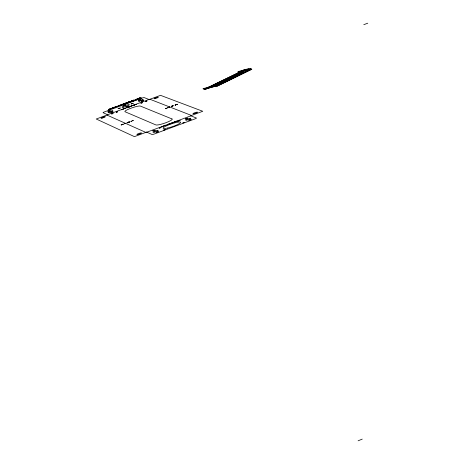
<?xml version="1.0" encoding="UTF-8"?>
<svg xmlns="http://www.w3.org/2000/svg" width="464" height="464" viewBox="0 0 464 464"><rect width="100%" height="100%" fill="white"/><g stroke="black" fill="none" stroke-linecap="round" stroke-linejoin="round"><path stroke-width="0.7" d="M243.275 71.972L243.768 71.636L215.864 85.306M205.842 88.955C207.251 88.079 204.456 89.436 206.225 88.769M172.857 122.606L174.603 122.218L173.901 122.223M135.14 99.76L135.424 99.65M249.017 69.055L247.875 69.235M173.716 122.293L173.037 122.542M239.598 71.578L240.764 71.381M212.408 86.542L211.764 86.617L240.236 72.662A4.704 0.702 -18.4 0 1 241.605 72.158L243.699 71.63M132.025 105.769L133.644 105.398L133.006 105.409M132.826 105.473L132.194 105.705M237.98 71.694L239.424 72.169L250.792 68.945L251.778 69.235L217.268 86.13L216.323 85.973L251.065 69.026M239.604 72.146L204.456 89.285M119.242 105.612L118.181 105.902L119.242 105.589M167.44 124.799L167.939 124.648L167.533 124.775M128.65 107.114L129.415 106.882L128.656 107.114M171.297 106.523L171.593 106.384M127.339 122.78L127.049 122.873L127.345 122.728M126.945 122.908L127.24 122.827M127.217 107.706L126.887 107.851L127.287 107.7M205.79 88.462L204.641 88.641M205.72 88.897L206.225 88.607M112.851 107.857C115.217 106.946 112.027 108.373 113.587 107.613M239.378 72.222L204.438 89.274M137.982 98.612C136.967 99.296 139.925 98.02 137.419 98.82M251.778 69.235L250.763 69.026L216.062 86.031L207.396 88.467M242.684 71.166L242.353 71.201L242.649 71.096M245.92 69.461L246.251 69.42M241.297 70.806L241.373 70.714M128.853 122.032C130.958 121.696 127.397 122.525 129.056 122.038M239.082 72.332L239.998 72.535L239.296 72.32M242.904 70.429L242.324 70.789L242.858 70.841A4.565 0.679 -18.4 0 0 243.809 70.702L246.28 69.884L245.746 69.791A4.576 0.679 -18.4 0 0 244.801 69.936L244.522 69.994M250.792 68.945L248.959 68.544L238.154 71.618L239.627 72.082M209.131 86.965L203.215 88.665L204.601 89.175M239.302 72.303L250.728 69.101M203.273 88.624L203.023 88.792L205.129 89.523L239.998 72.535M217.007 86.2L251.523 69.304M128.644 102.034L129.189 101.848L128.11 102.196L129.27 101.906L128.708 102.092M246.094 70.035L246.477 69.751L245.937 69.699A4.576 0.679 -18.4 0 0 244.986 69.844L243.409 70.284M161.965 126.788C162.197 126.852 162.603 126.637 161.774 126.713C161.153 127.235 162.615 126.341 161.75 126.852M173.281 105.699C172.504 105.809 173.403 105.937 173.495 105.635M242.515 70.603L243.113 70.348M121.858 109.713C121.139 109.666 122.281 109.55 121.684 109.771M131.596 121.116L130.796 121.458L131.701 121.162M175.804 104.789L175.015 105.125L175.92 104.829M131.242 121.249L131.353 121.295M175.456 104.916L175.195 105.055L175.572 104.957M133.719 100.172L134.276 100.149L133.487 100.224L133.777 100.108M358.104 440.8L362.251 439.118M215.638 85.451L215.319 85.579A4.744 0.713 -18.5 0 1 213.927 86.089L212.593 86.455M250.276 69.536L249.533 69.896L249.922 69.873M218.092 85.289L217.326 85.689L217.715 85.637M238.56 72.831L237.759 73.196L238.142 73.173M176.569 121.232L176.053 121.498L177.405 121.179L177.068 121.046M126.022 102.996C127.136 102.677 125.46 103.414 126.237 103.008M135.511 104.487L135.024 104.736L136.277 104.429L135.987 104.313M212.877 86.379L216.363 85.08M134.722 100.189L135.291 100.201L134.809 100.23M214.89 85.701L213.115 85.852M109.255 109.127L108.605 109.44L110.078 109.081L108.912 109.318L109.649 109.133M109.452 109.208L109.127 109.365L109.55 109.231M146.839 132.176L190.861 115.855M164.766 125.611L166.095 125.373L165.77 125.239M363.793 24.662L367.766 23.2M168.652 107.3L169.615 107.08M125.355 123.43L124.503 123.789L125.065 123.644M119.538 105.531L119.909 105.461L119.306 105.432L119.625 105.566M139.351 98.675L139.67 98.583M107.573 114.701L148.961 99.47M125.315 108.338L124.201 108.651M130.651 106.273L131.793 106.082L131.503 105.96M169.372 107.143L168.96 107.341L169.337 107.294M125.112 123.494L124.172 123.731L125.454 123.476M126.863 102.648L126.573 102.764L127.356 102.695L126.805 102.712M121.33 104.684L121.034 104.8L121.817 104.731L121.301 104.742M176.888 121.342L176.274 121.469L177.178 121.232M165.474 125.605L164.534 125.692M242.921 70.441L243.345 70.273M125.025 108.547L124.694 108.634L125.187 108.286M243.159 70.36L244.429 69.965M247.538 69.803L247.26 69.855M118.593 105.763C119.509 105.374 118.187 106.041 118.848 105.722M116.858 106.401C118.105 105.96 116.215 106.83 117.114 106.36M171.315 106.552L171.535 106.418M207.53 88.404L216.299 85.968M205.714 88.937L206.138 88.821M241.077 70.83L241.402 70.777M212.663 86.478L212.129 86.571M124.509 108.599L125.645 108.344L125.361 108.222M168.745 107.335L169.72 107.12M213.742 86.107L213.231 86.223L214.084 85.991M171.396 123.151L172.637 122.948L172.306 122.815M134.218 100.456L133.487 100.694L134.548 100.369L133.487 100.694L134.264 100.485L133.87 100.63M133.064 100.879L132.333 101.123L133.394 100.792L132.391 101.152L133.11 100.908L132.675 101.053M131.938 100.868C130.164 101.558 133.673 100.276 131.202 101.111L131.979 100.897L131.544 101.042M114.741 107.19C112.996 107.88 116.394 106.621 114.005 107.433L114.782 107.219L114.347 107.364M113.193 107.787L113.622 107.648L112.839 107.955M149.913 99.25L191.487 115.466M135.511 99.69L135.204 99.783M130.697 106.308L130.471 106.343M171.454 123.186L171.204 123.221M165.584 125.303L165.874 125.431M123.146 109.04L123.679 109.011L122.983 109.098M163.415 126.109L164.001 126.086L163.241 126.173M106.952 115.06L145.818 132.402M129.375 101.784L130.558 101.477L129.375 101.784M130.964 101.575L130.024 101.964L130.964 101.575M133.168 100.45L132.333 100.642L133.638 100.415L133.168 100.45M133.603 105.241L134.856 104.835L133.603 105.241M176.424 104.47L177.492 104.278L176.424 104.47M120.71 105.026L119.88 105.224L121.179 104.997L120.71 105.026M115.971 106.772L115.142 106.964L116.441 106.737L115.971 106.772M121.168 124.88L122.107 124.607L121.168 124.88M135.668 99.905L136.671 99.679L135.355 100.009L136.584 99.592L135.668 99.905M128.29 102.614L129.311 102.3L128.337 102.567M166.385 108.251L165.451 108.564L166.385 108.251M132.228 120.797L133.284 120.611L132.228 120.797M140.267 98.153L139.693 98.362L141.456 97.968L140.267 98.153M135.598 99.499L136.735 99.145L135.598 99.499M123.726 103.861L124.862 103.507L123.726 103.861M175.688 121.684L174.551 122.107L175.688 121.684M169.395 124.021L169.923 123.871L169.395 124.021M165.636 108.454L166.147 108.303L165.636 108.454M134.676 104.905L133.783 105.235L134.676 104.905M121.359 124.81L121.87 124.659L121.359 124.81M128.882 122.113L129.392 121.962L128.888 122.084M142.332 102.718L140.923 103.194L142.332 102.718M121.475 109.684L121.974 109.545L121.475 109.684M128.76 107.085L129.247 106.94L128.76 107.085M170.097 123.801L169.087 124.062L170.097 123.801M125.564 103.165L126.562 102.817L125.593 103.147M116.447 106.517L117.444 106.169L116.447 106.517M127.472 102.567L128.145 102.37L127.472 102.567M137.651 99.168L138.156 99.047L137.675 99.157M191.133 119.544L188.825 120.292L191.133 119.544M187.578 118.134L185.31 118.923L187.578 118.134M184.695 122.345L182.932 122.919L184.695 122.345M180.09 120.483L178.362 121.081L180.09 120.483M165.422 129.502L163.653 130.071L165.422 129.502M158.421 131.689L156.107 132.437L158.421 131.689M159.227 128.099L160.944 127.583L159.227 128.099M143.475 100.653L141.334 101.349L143.475 100.653M140.406 99.435L138.278 100.125L140.406 99.435M135.9 99.389L136.439 99.25L135.9 99.389M133.209 103.252L131.097 103.982L133.209 103.252M128.273 106.25L126.127 106.946L128.273 106.25M125.274 105.009L123.169 105.74L125.274 105.009M120.28 108.008L118.146 108.704L120.28 108.008M124.027 103.756L124.567 103.611L124.05 103.739M117.67 111.807L116.261 112.265L117.67 111.807M138.452 98.954L137.257 99.261L138.452 98.954M113.071 113.5L111.673 113.982L113.071 113.5M112.984 111.87L110.861 112.607L112.984 111.87M110.067 110.594L107.926 111.29L110.067 110.594M146.902 101.048L145.51 101.523L146.902 101.048M152.813 130.86L155.022 130.227L152.813 130.86M127.206 103.083L126.417 103.246L128.238 102.759L127.206 103.083M125.355 103.762L124.567 103.924L126.388 103.437L125.355 103.762M123.25 104.11L122.415 104.29L123.633 104.023L123.25 104.11M135.268 104.62L136.068 104.481L135.268 104.62M168.096 124.387L169 124.242L168.096 124.387M171.86 106.128L172.73 105.983L171.86 106.128M127.635 122.467L128.493 122.328L127.635 122.467M127.548 107.428L128.377 107.288L127.548 107.428M139.792 97.904L139.003 98.194L140.348 97.881L139.792 97.904M167.707 107.863L167.179 107.845L167.707 107.863M123.43 124.219L122.914 124.195L123.43 124.219M168.368 124.294L168.803 124.329L168.368 124.294M127.89 122.38L128.302 122.409L127.89 122.38M172.121 106.041L172.544 106.065L172.121 106.041M112.804 108.042L112.027 108.112L112.804 108.042M127.797 107.346L128.192 107.37L127.797 107.346M146.653 132.095L134.421 136.631L96.234 119.01L107.735 114.776L103.112 112.717A2.053 0.302 -18.9 0 1 104.615 111.841L141.891 98.136A2.042 0.302 -18.7 0 1 144.2 97.608L149.135 99.54L160.532 95.34L202.774 111.285L190.658 115.774L196.365 118.007A2.21 0.354 -18.6 0 1 194.828 118.958L154.529 133.922A2.221 0.354 -18.8 0 1 152.001 134.473L146.653 132.095M110.386 108.715L110.078 108.825L111.58 108.524L110.386 108.715M129.711 102.034L129.427 102.138L129.711 102.034M132.02 101.187L131.735 101.291L132.35 101.32L132.02 101.187M138.823 98.687L138.533 98.791L139.154 98.815L138.823 98.687M139.397 98.472L139.113 98.577L139.728 98.606L139.397 98.472M172.022 118.958L140.377 106.07A8.306 1.235 -18.8 0 0 130.993 108.199A8.306 1.235 -18.8 0 0 125.002 111.737L155.898 124.932A8.729 1.369 -18.7 0 0 165.845 122.734A8.729 1.369 -18.7 0 0 172.022 118.958M186.847 120.043A2.738 0.435 -18.7 0 0 190.791 118.372A2.738 0.435 -18.7 0 0 186.951 119.219A2.738 0.435 -18.7 0 0 186.847 120.043M154.187 132.165A2.743 0.435 -18.8 0 0 158.172 130.477A2.743 0.435 -18.8 0 0 154.35 131.318A2.743 0.435 -18.8 0 0 154.187 132.165M109.139 112.352A2.552 0.377 -18.8 0 0 112.862 110.797A2.552 0.377 -18.8 0 0 109.353 111.592A2.552 0.377 -18.8 0 0 109.139 112.352M167.307 128.099A9.28 1.473 -18.7 0 0 180.705 122.403A9.28 1.473 -18.7 0 0 167.713 125.28A9.28 1.473 -18.7 0 0 167.307 128.099M123.691 107.149A3.903 0.574 -18.8 0 0 129.375 104.777A3.903 0.574 -18.8 0 0 123.981 106.007A3.903 0.574 -18.8 0 0 123.691 107.149M137.947 134.485A2.419 0.383 -18.8 0 0 141.468 132.994A2.419 0.383 -18.8 0 0 138.11 133.736A2.419 0.383 -18.8 0 0 137.947 134.485M194.045 113.686A2.407 0.377 -18.6 0 0 197.513 112.218A2.407 0.377 -18.6 0 0 194.126 112.972A2.407 0.377 -18.6 0 0 194.045 113.686M155.005 98.617A2.268 0.336 -18.7 0 0 158.294 97.249A2.268 0.336 -18.7 0 0 155.138 97.962A2.268 0.336 -18.7 0 0 155.005 98.617M102.016 118.129A2.279 0.336 -18.9 0 0 105.357 116.737A2.279 0.336 -18.9 0 0 102.219 117.444A2.279 0.336 -18.9 0 0 102.016 118.129M139.583 101.146A2.54 0.371 -18.7 0 0 143.277 99.609A2.54 0.371 -18.7 0 0 139.751 100.41A2.54 0.371 -18.7 0 0 139.583 101.146"/></g></svg>
